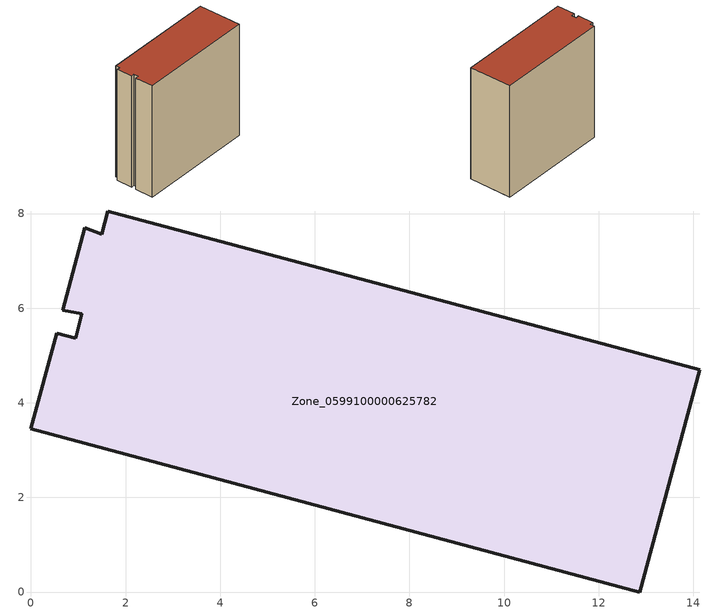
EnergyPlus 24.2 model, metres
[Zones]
Zone_0599100000625782
 floor ground (C_G): 1.62,8.05 14.13,4.7 12.87,0 0,3.45 0.54,5.47 0.94,5.36 1.07,5.88 0.67,5.96 1.14,7.7 1.5,7.57 z0
 wall outside (C_F): 12.87,0 14.13,4.7 1.62,8.05 1.5,7.57 1.14,7.7 0.67,5.96 1.07,5.88 0.94,5.36 0.54,5.47 0,3.45 12.87,0 z0:13.2
 roof outside (C_R): 14.13,4.7 1.62,8.05 1.5,7.57 1.14,7.7 0.67,5.96 1.07,5.88 0.94,5.36 0.54,5.47 0,3.45 12.87,0 z13.2
[BUILDING]
Pand.0599100000625782: North Axis=0; Terrain=City; Loads Convergence Tolerance Value=0.04; Temperature Convergence Tolerance Value=0.4; Solar Distribution=FullExterior; Maximum Number of Warmup Days=25; Minimum Number of Warmup Days=1
[Site:Location]
Rotterdam.The.Hague.AP_ZH_NLD Design_Conditions: Latitude=51.96; Longitude=4.45; Time Zone=1; Elevation=-4.5
[SITE:GROUNDTEMPERATURE:BUILDINGSURFACE]
18, 18, 18, 18, 18, 18, 18, 18, 18, 18, 18, 18
[MATERIAL] Thermal Absorptance=0.9; Solar Absorptance=0.7; Visible Absorptance=0.7
Name | Roughness | Thickness | Conductivity | Density | Specific Heat
G.TI.1946 | MediumSmooth | 0.15 | 1 | 540 | 1210
F.TI.1946 | Rough | 0.3 | 0.857143 | 1920 | 840
R.TI.1946 | MediumRough | 0.2 | 0.1 | 1500 | 1000
[CONSTRUCTION]
C_G: G.TI.1946
C_F: F.TI.1946
C_R: R.TI.1946
[ZONE]
Zone_0599100000625782: Type=1; Multiplier=1; Ceiling Height=Autocalculate; Volume=Autocalculate; Floor Area=autocalculate; Part of Total Floor Area=Yes
[ZONEINFILTRATION:DESIGNFLOWRATE]
Infil_Zone_0599100000625782: Zone or ZoneList or Space or SpaceList=Zone_0599100000625782; Schedule=AlwaysOn; Design Flow Rate Calculation Method=Flow/Area; Flow Rate per Floor Area=0.003; Constant Term Coefficient=1; Temperature Term Coefficient=0; Velocity Term Coefficient=0; Velocity Squared Term Coefficient=0
[HVACTEMPLATE:ZONE:IDEALLOADSAIRSYSTEM]
Zone_0599100000625782: Maximum Heating Supply Air Temperature=50; Minimum Cooling Supply Air Temperature=13; Maximum Heating Supply Air Humidity Ratio=0.0156; Minimum Cooling Supply Air Humidity Ratio=0.0077; Heating Limit=NoLimit; Cooling Limit=NoLimit; Dehumidification Control Type=ConstantSensibleHeatRatio; Cooling Sensible Heat Ratio=0.7; Dehumidification Setpoint=60; Humidification Control Type=None; Humidification Setpoint=30; Outdoor Air Method=None; Outdoor Air Flow Rate per Person=0.00944; Outdoor Air Flow Rate per Zone Floor Area=0; Outdoor Air Flow Rate per Zone=0; Demand Controlled Ventilation Type=None; Outdoor Air Economizer Type=NoEconomizer; Heat Recovery Type=None; Sensible Heat Recovery Effectiveness=0.7; Latent Heat Recovery Effectiveness=0.65
[ZONECONTROL:THERMOSTAT]
ThermostatControl_Zone_0599100000625782: Zone or ZoneList=Zone_0599100000625782; Control Type Schedule=DualSetpointControlType; Control 1=Thermostat_Zone_0599100000625782; Temperature Difference Between Cutout And Setpoint=0
[THERMOSTATSETPOINT:DUALSETPOINT]
Thermostat_Zone_0599100000625782: Heating Setpoint Temperature Schedule=HeatingSetpoint_Zone_0599100000625782; Cooling Setpoint Temperature Schedule=CoolingSetpoint_Zone_0599100000625782
[SCHEDULE:COMPACT]
HeatingSetpoint_Zone_0599100000625782: Through: 12/31, For: AllDays, Until: 24:00, 21
CoolingSetpoint_Zone_0599100000625782: Through: 12/31, For: AllDays, Until: 24:00, 24
DualSetpointControlType: Through: 12/31, For: AllDays, Until: 24:00, 4
AlwaysOn: Through: 12/31, For: AllDays, Until: 24:00, 1
